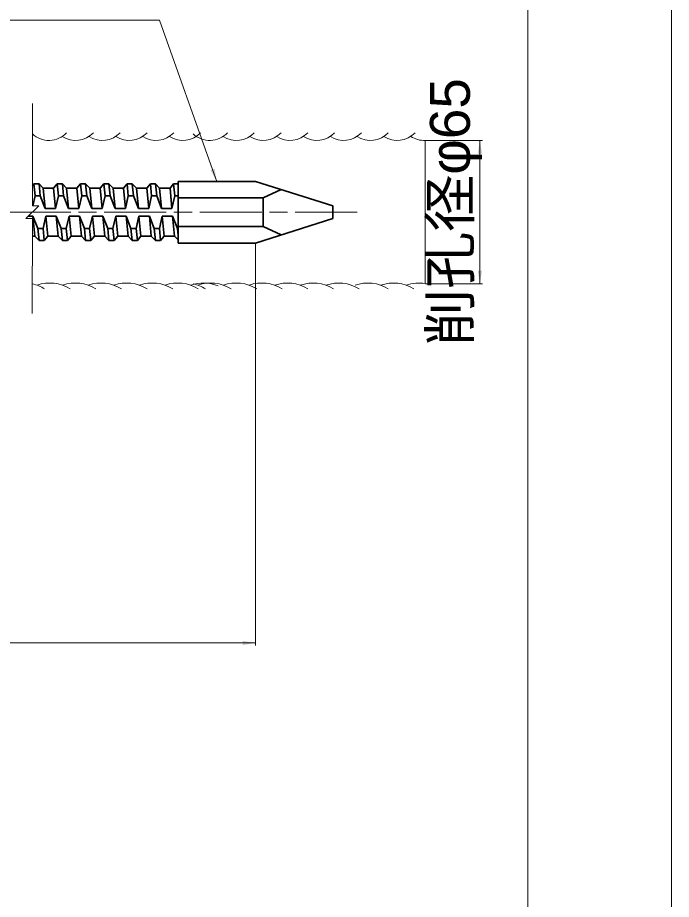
# Model space of a CAD drawing. Units: millimetres at full size, sheet at 1:2; details may follow other scales. Extents: x 2216 to 3898, y 1025 to 2213.
# Drawn here: x 3644.5 to 3897.9, y 1618.8 to 1960.5 of the extents above; entities that cross this region are included whole.
import ezdxf
from ezdxf.enums import TextEntityAlignment as Align

# ---------------------------------------------------------------- set-up
doc = ezdxf.new("R2010")
doc.units = ezdxf.units.MM
doc.header["$LTSCALE"] = 2
doc.linetypes.add('CHAIN', pattern=[18.5, 12, -1.5, 3.5, -1.5])
for name, color, linetype, lineweight in [('1外形線', 7, 'Continuous', 35), ('2細い実線', 3, 'Continuous', 20), ('4中心線', 1, 'CHAIN', 15), ('6寸法線', 4, 'Continuous', 13), ('7 枠・タイトル', 7, 'Continuous', 13), ('Defpoints_2', 1, 'Continuous', 13)]:
    doc.layers.add(name, color=color, linetype=linetype, lineweight=lineweight)
doc.styles.add('ＭＳ Ｐゴシック', font='')
doc.styles.get('ＭＳ Ｐゴシック').set_extended_font_data('MS PGothic')

# ---------------------------------------------------------------- blocks, each defined once
blk = doc.blocks.new('filled_arrow')
at = {"color": 0, "linetype": 'Continuous', "lineweight": -2}
blk.add_solid([(7.5, 1.25), (0, 0), (7.5, -1.25)], dxfattribs=at)

msp = doc.modelspace()

# ---------------------------------------------------------------- linework, layer by layer
at = {"layer": '1外形線'}
for p, q in [((3706.721, 1897.029), (3706.718, 1873.129)), ((3706.721, 1897.029), (3736.721, 1897.025)), ((3736.721, 1897.025), (3766.72, 1887.571)), ((3650.835, 1896.032), (3650.21, 1895.427)), ((3652.835, 1896.031), (3650.835, 1896.032)), ((3651.31, 1891.409), (3650.835, 1896.032)), ((3652.835, 1896.031), (3654.452, 1894.431)), ((3653.31, 1891.408), (3652.835, 1896.031)), ((3658.466, 1894.431), (3654.452, 1894.431)), ((3655.216, 1886.559), (3654.452, 1894.431)), ((3659.23, 1886.558), (3658.465, 1894.43)), ((3659.859, 1896.031), (3658.466, 1894.43)), ((3661.859, 1896.031), (3659.859, 1896.031)), ((3660.334, 1891.408), (3659.859, 1896.031)), ((3661.859, 1896.031), (3663.476, 1894.43)), ((3662.334, 1891.408), (3661.859, 1896.031)), ((3664.24, 1886.558), (3663.476, 1894.43)), ((3667.489, 1894.43), (3663.476, 1894.43)), ((3668.883, 1896.031), (3667.489, 1894.43)), ((3668.254, 1886.558), (3667.489, 1894.429)), ((3670.883, 1896.031), (3668.883, 1896.031)), ((3669.358, 1891.408), (3668.883, 1896.031)), ((3671.358, 1891.407), (3670.883, 1896.031)), ((3670.883, 1896.031), (3672.5, 1894.43)), ((3676.513, 1894.43), (3672.5, 1894.43)), ((3673.264, 1886.558), (3672.5, 1894.43)), ((3677.907, 1896.03), (3676.513, 1894.429)), ((3677.278, 1886.557), (3676.513, 1894.429)), ((3679.907, 1896.03), (3677.907, 1896.03)), ((3678.382, 1891.407), (3677.907, 1896.03)), ((3679.907, 1896.03), (3681.524, 1894.43)), ((3680.382, 1891.407), (3679.907, 1896.03)), ((3682.288, 1886.557), (3681.524, 1894.43)), ((3685.537, 1894.43), (3681.524, 1894.43)), ((3686.931, 1896.03), (3685.537, 1894.429)), ((3686.302, 1886.557), (3685.537, 1894.428)), ((3688.931, 1896.03), (3686.931, 1896.03)), ((3687.406, 1891.407), (3686.931, 1896.03)), ((3688.931, 1896.03), (3690.547, 1894.429)), ((3689.406, 1891.406), (3688.931, 1896.03)), ((3691.312, 1886.557), (3690.547, 1894.429)), ((3694.561, 1894.429), (3690.547, 1894.429)), ((3695.954, 1896.03), (3694.561, 1894.429)), ((3695.325, 1886.556), (3694.561, 1894.428)), ((3697.955, 1896.029), (3695.954, 1896.03)), ((3696.43, 1891.406), (3695.954, 1896.03)), ((3697.955, 1896.029), (3699.571, 1894.429)), ((3698.43, 1891.406), (3697.955, 1896.029)), ((3703.585, 1894.429), (3699.571, 1894.429)), ((3700.335, 1886.556), (3699.571, 1894.429)), ((3704.978, 1896.029), (3703.585, 1894.428)), ((3704.349, 1886.556), (3703.585, 1894.427)), ((3706.719, 1896.029), (3704.978, 1896.029)), ((3705.453, 1891.406), (3704.978, 1896.029)), ((3739.721, 1890.592), (3746.721, 1893.874)), ((3651.31, 1891.409), (3650.444, 1887.602)), ((3651.31, 1891.409), (3653.31, 1891.408)), ((3653.31, 1891.408), (3655.216, 1886.559)), ((3660.334, 1891.408), (3659.23, 1886.558)), ((3660.334, 1891.408), (3662.334, 1891.408)), ((3662.334, 1891.408), (3664.24, 1886.558)), ((3669.358, 1891.408), (3668.254, 1886.558)), ((3669.358, 1891.408), (3671.358, 1891.407)), ((3671.358, 1891.407), (3673.264, 1886.558)), ((3678.382, 1891.407), (3677.278, 1886.557)), ((3678.382, 1891.407), (3680.382, 1891.407)), ((3680.382, 1891.407), (3682.288, 1886.557)), ((3687.406, 1891.407), (3686.301, 1886.557)), ((3687.406, 1891.407), (3689.406, 1891.406)), ((3689.406, 1891.406), (3691.312, 1886.557)), ((3696.43, 1891.406), (3695.325, 1886.556)), ((3696.43, 1891.406), (3698.43, 1891.406)), ((3698.43, 1891.406), (3700.335, 1886.556)), ((3705.453, 1891.406), (3704.349, 1886.556)), ((3705.453, 1891.406), (3706.72, 1891.406)), ((3706.721, 1890.597), (3739.721, 1890.592)), ((3739.721, 1890.592), (3739.719, 1879.558)), ((3659.23, 1886.558), (3655.216, 1886.559)), ((3668.254, 1886.558), (3664.24, 1886.558)), ((3677.278, 1886.557), (3673.264, 1886.558)), ((3686.302, 1886.557), (3682.288, 1886.557)), ((3695.325, 1886.556), (3691.312, 1886.557)), ((3704.349, 1886.556), (3700.335, 1886.556)), ((3766.72, 1887.571), (3766.72, 1882.571)), ((3650.454, 1883.558), (3648.68, 1883.559)), ((3651.218, 1875.731), (3650.454, 1883.558)), ((3652.36, 1878.708), (3650.454, 1883.558)), ((3654.36, 1878.709), (3655.464, 1883.558)), ((3659.478, 1883.558), (3655.464, 1883.559)), ((3656.228, 1875.731), (3655.464, 1883.558)), ((3660.242, 1875.731), (3659.478, 1883.558)), ((3661.384, 1878.708), (3659.478, 1883.558)), ((3663.383, 1878.708), (3664.488, 1883.557)), ((3668.501, 1883.557), (3664.488, 1883.558)), ((3665.252, 1875.731), (3664.488, 1883.557)), ((3669.266, 1875.73), (3668.501, 1883.557)), ((3670.407, 1878.707), (3668.501, 1883.557)), ((3672.407, 1878.708), (3673.512, 1883.557)), ((3677.525, 1883.557), (3673.512, 1883.558)), ((3674.276, 1875.73), (3673.512, 1883.557)), ((3678.29, 1875.73), (3677.525, 1883.557)), ((3679.431, 1878.707), (3677.525, 1883.557)), ((3681.431, 1878.707), (3682.535, 1883.556)), ((3683.3, 1875.73), (3682.535, 1883.556)), ((3686.549, 1883.556), (3682.536, 1883.557)), ((3687.314, 1875.729), (3686.549, 1883.556)), ((3688.455, 1878.706), (3686.549, 1883.556)), ((3690.455, 1878.707), (3691.559, 1883.556)), ((3695.573, 1883.556), (3691.559, 1883.557)), ((3692.324, 1875.729), (3691.559, 1883.556)), ((3696.337, 1875.729), (3695.573, 1883.556)), ((3697.479, 1878.706), (3695.573, 1883.556)), ((3699.479, 1878.706), (3700.583, 1883.556)), ((3704.597, 1883.555), (3700.583, 1883.557)), ((3701.347, 1875.729), (3700.583, 1883.556)), ((3705.361, 1875.728), (3704.597, 1883.555)), ((3706.503, 1878.706), (3704.597, 1883.555)), ((3766.72, 1882.571), (3736.718, 1873.125)), ((3706.719, 1879.562), (3739.719, 1879.558)), ((3739.719, 1879.558), (3746.719, 1876.274)), ((3651.218, 1875.731), (3650.21, 1875.731)), ((3652.835, 1874.132), (3651.218, 1875.731)), ((3652.36, 1878.708), (3654.36, 1878.709)), ((3652.835, 1874.132), (3652.36, 1878.708)), ((3654.835, 1874.131), (3654.36, 1878.709)), ((3654.835, 1874.131), (3656.228, 1875.731)), ((3660.242, 1875.731), (3656.228, 1875.731)), ((3661.859, 1874.131), (3660.242, 1875.731)), ((3661.859, 1874.131), (3661.384, 1878.708)), ((3661.384, 1878.708), (3663.383, 1878.708)), ((3663.859, 1874.131), (3663.383, 1878.708)), ((3663.859, 1874.131), (3665.252, 1875.731)), ((3669.266, 1875.73), (3665.252, 1875.731)), ((3670.882, 1874.131), (3669.266, 1875.73)), ((3670.407, 1878.707), (3672.407, 1878.708)), ((3670.882, 1874.131), (3670.407, 1878.707)), ((3672.882, 1874.131), (3672.407, 1878.708)), ((3672.882, 1874.131), (3674.276, 1875.73)), ((3678.29, 1875.73), (3674.276, 1875.73)), ((3679.906, 1874.13), (3678.29, 1875.73)), ((3679.906, 1874.13), (3679.431, 1878.707)), ((3679.431, 1878.707), (3681.431, 1878.707)), ((3681.906, 1874.13), (3681.431, 1878.707)), ((3681.906, 1874.13), (3683.3, 1875.73)), ((3687.314, 1875.729), (3683.3, 1875.73)), ((3688.93, 1874.13), (3687.314, 1875.729)), ((3688.455, 1878.706), (3690.455, 1878.707)), ((3688.93, 1874.13), (3688.455, 1878.706)), ((3690.93, 1874.13), (3690.455, 1878.707)), ((3690.93, 1874.13), (3692.324, 1875.729)), ((3696.337, 1875.729), (3692.324, 1875.729)), ((3697.954, 1874.13), (3696.337, 1875.729)), ((3697.954, 1874.13), (3697.479, 1878.706)), ((3697.479, 1878.706), (3699.479, 1878.706)), ((3699.954, 1874.129), (3699.479, 1878.706)), ((3699.954, 1874.129), (3701.347, 1875.729)), ((3705.361, 1875.728), (3701.347, 1875.729)), ((3706.72, 1874.344), (3705.361, 1875.728)), ((3706.72, 1876.071), (3706.503, 1878.706)), ((3706.503, 1878.706), (3706.72, 1878.706)), ((3654.835, 1874.131), (3652.835, 1874.132)), ((3663.859, 1874.131), (3661.859, 1874.131)), ((3672.882, 1874.131), (3670.882, 1874.131)), ((3681.906, 1874.13), (3679.906, 1874.13)), ((3690.93, 1874.13), (3688.93, 1874.13)), ((3699.954, 1874.129), (3697.954, 1874.13)), ((3706.718, 1873.129), (3736.718, 1873.125))]:
    msp.add_line(p, q, dxfattribs=at)
at = {"layer": '2細い実線'}
for p, q in [((3650.211, 1927.242), (3650.21, 1887.602)), ((3802.554, 1857.434), (3802.555, 1912.887)), ((3647.71, 1882.586), (3652.71, 1887.602)), ((3650.21, 1887.602), (3652.71, 1887.602)), ((3650.21, 1882.585), (3647.71, 1882.586)), ((3650.209, 1845.795), (3650.21, 1882.585))]:
    msp.add_line(p, q, dxfattribs=at)
for centre, radius, start, end in [((3656.642, 1922.244), 9.363, 226.61764, 317.16492), ((3667.032, 1922.244), 9.363, 236.29834, 317.16492), ((3677.422, 1922.243), 9.363, 236.29834, 317.16492), ((3687.812, 1922.243), 9.363, 236.29834, 317.16492), ((3698.202, 1922.243), 9.363, 236.29834, 317.16492), ((3708.592, 1922.242), 9.363, 236.29834, 317.16492), ((3718.982, 1922.242), 9.363, 226.61764, 317.16492), ((3729.372, 1922.242), 9.363, 236.29834, 317.16492), ((3739.762, 1922.241), 9.363, 236.29834, 317.16492), ((3750.152, 1922.241), 9.363, 236.29834, 317.16492), ((3760.542, 1922.241), 9.363, 236.29834, 317.16492), ((3770.932, 1922.24), 9.363, 236.29834, 317.16492), ((3781.322, 1922.24), 9.363, 236.29834, 317.16492), ((3791.713, 1922.24), 9.363, 236.29834, 317.16492), ((3802.103, 1922.239), 9.363, 236.29834, 272.76981), ((3647.061, 1842.687), 14.948, 58.00503, 77.84057), ((3656.991, 1842.686), 14.948, 58.00503, 109.39783), ((3666.921, 1842.686), 14.948, 58.00503, 109.39783), ((3676.851, 1842.685), 14.948, 58.00503, 109.39783), ((3686.781, 1842.684), 14.948, 58.00503, 109.39783), ((3696.711, 1842.684), 14.948, 58.00503, 109.39783), ((3706.641, 1842.683), 14.948, 58.00503, 109.39783), ((3716.571, 1842.683), 14.948, 67.81484, 109.39783), ((3709.402, 1842.685), 14.948, 58.00503, 77.84057), ((3719.332, 1842.684), 14.948, 58.00503, 109.39783), ((3729.262, 1842.684), 14.948, 58.00503, 109.39783), ((3739.192, 1842.683), 14.948, 58.00503, 109.39783), ((3749.121, 1842.682), 14.948, 58.00503, 109.39783), ((3759.051, 1842.682), 14.948, 58.00503, 109.39783), ((3768.981, 1842.681), 14.948, 58.00503, 109.39783), ((3780.292, 1842.681), 14.948, 58.00503, 109.39783), ((3790.222, 1842.681), 14.948, 58.00503, 109.39783), ((3800.151, 1842.68), 14.948, 80.74871, 109.39783)]:
    msp.add_arc(centre, radius, start, end, dxfattribs=at)
at = {"layer": '4中心線'}
msp.add_line((3776.12, 1885.079), (2437.655, 1885.079), dxfattribs=at)
at = {"layer": '6寸法線'}
for p, q in [((3802.619, 1912.819), (3824.708, 1912.819)), ((3823.708, 1912.819), (3823.708, 1857.365)), ((3736.718, 1873.063), (3736.718, 1717.17)), ((3802.616, 1857.365), (3824.708, 1857.365)), ((2500.051, 1718.17), (3736.718, 1718.17))]:
    msp.add_line(p, q, dxfattribs=at)
msp.add_lwpolyline([(3721.719, 1896.965), (3720.047, 1901.676), (3699.534, 1959.456), (3569.195, 1959.456)], dxfattribs=at)
at = {"layer": '7 枠・タイトル'}
msp.add_line((3842.291, 2175.602), (3842.291, 1062.048), dxfattribs=at)
at = {"layer": 'Defpoints_2', "color": 7}
msp.add_lwpolyline([(2215.943, 1024.825), (3897.943, 1024.825), (3897.943, 2212.825), (2215.943, 2212.825)], close=True, dxfattribs=at)

# ---------------------------------------------------------------- block references
at = {"layer": '6寸法線', "xscale": 0.667, "yscale": 0.667}
for p, rotation in [((3823.708, 1912.819), 270), ((3721.719, 1896.965), 109.5), ((3823.708, 1857.365), 90), ((3736.718, 1718.17), 180)]:
    msp.add_blockref('filled_arrow', p, dxfattribs=dict(at, rotation=rotation))

# ---------------------------------------------------------------- texts
at = {"layer": '6寸法線', "style": 'ＭＳ Ｐゴシック', "width": 1.05}
msp.add_text('削孔径φ65', height=15.46, rotation=90, dxfattribs=at).set_placement((3812.098, 1885.092), align=Align.MIDDLE_CENTER)

doc.saveas('drawing.dxf')
